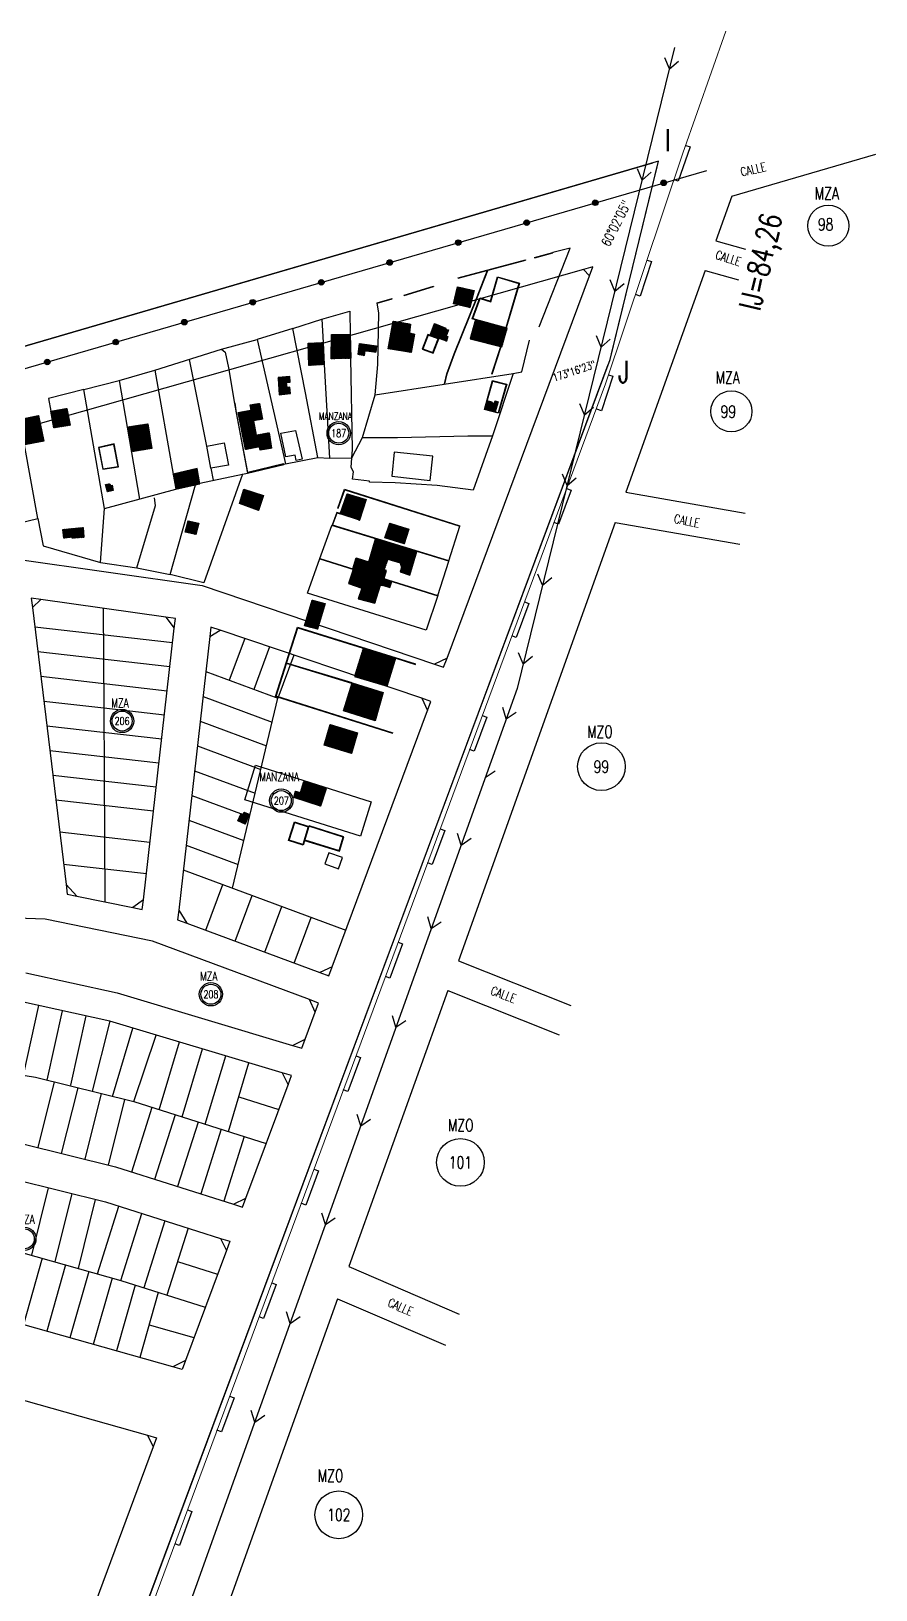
# Model space of a CAD drawing. Header units: metres. Extents: x 2615496 to 2632651, y 4927671 to 4929056.
# Drawn here: x 2616690 to 2617039, y 4928255 to 4928899 of the extents above; entities that cross this region are included whole.
import ezdxf
from ezdxf.enums import TextEntityAlignment as Align

# ---------------------------------------------------------------- set-up
doc = ezdxf.new("R2010")
doc.units = ezdxf.units.M
doc.header["$MEASUREMENT"] = 0
doc.layers.add('p239_13', color=6, linetype='Continuous')
doc.layers.add('viviendas_alambrados_cercos', color=4, linetype='Continuous')
doc.styles.add('ROMANS', font='romans.shx', dxfattribs={"width": 0.75})
pattern_1 = [(45, (0, 0), (-0.0883883476483, 0.0883883476483), [])]

msp = doc.modelspace()

# ---------------------------------------------------------------- hatches: boundary and pattern name
at = {"layer": 'p239_13', "linetype": 'ByBlock'}
for points in [[(2616952.35356, 4928836.45548, 1), (2616950.0668, 4928836.45436, 1)], [(2616924.0632, 4928828.23624, 1), (2616921.77645, 4928828.23512, 1)], [(2616895.77285, 4928820.01699, 1), (2616893.48609, 4928820.01588, 1)], [(2616867.48249, 4928811.79775, 1), (2616865.19574, 4928811.79663, 1)], [(2616839.19214, 4928803.57851, 1), (2616836.90539, 4928803.57739, 1)], [(2616810.90179, 4928795.35927, 1), (2616808.61503, 4928795.35815, 1)], [(2616782.61143, 4928787.14003, 1), (2616780.32468, 4928787.13891, 1)], [(2616754.32108, 4928778.92078, 1), (2616752.03433, 4928778.91966, 1)], [(2616726.03072, 4928770.70154, 1), (2616723.74397, 4928770.70042, 1)], [(2616697.74037, 4928762.4823, 1), (2616695.45362, 4928762.48118, 1)]]:
    msp.add_hatch(color=256, dxfattribs=at).paths.add_polyline_path(points)
at = {"layer": 'viviendas_alambrados_cercos', "linetype": 'ByBlock'}
h = msp.add_hatch(dxfattribs=at)
h.set_pattern_fill('ANSI31', color=256)
h.set_pattern_definition(pattern_1)
h.paths.add_polyline_path([(2616872.86754, 4928791.97643), (2616866.075, 4928793.5177), (2616864.36129, 4928786.51193), (2616866.3592, 4928786.04699), (2616871.82217, 4928787.59478)])
h.paths.add_polyline_path([(2616871.82217, 4928787.59478), (2616866.3592, 4928786.04699), (2616871.18498, 4928784.92396)])
h = msp.add_hatch(dxfattribs=at)
h.set_pattern_fill('ANSI31', color=256)
h.set_pattern_definition(pattern_1)
h.paths.add_polyline_path([(2616871.22111, 4928772.09195), (2616884.37489, 4928768.76914), (2616886.55088, 4928776.41648), (2616873.49491, 4928780.03248)])
h = msp.add_hatch(dxfattribs=at)
h.set_pattern_fill('ANSI31', color=256)
h.set_pattern_definition(pattern_1)
h.paths.add_polyline_path([(2616821.7121, 4928773.39745), (2616813.91028, 4928771.18701), (2616813.84313, 4928763.8067), (2616821.91612, 4928763.99005)])
h.paths.add_polyline_path([(2616821.7121, 4928773.39745), (2616821.70206, 4928773.86036), (2616813.93488, 4928773.89092), (2616813.91028, 4928771.18701)])
h = msp.add_hatch(dxfattribs=at)
h.set_pattern_fill('ANSI31', color=256)
h.set_pattern_definition(pattern_1)
h.paths.add_polyline_path([(2616848.31724, 4928774.0014), (2616846.16549, 4928774.44323), (2616846.66659, 4928778.12515), (2616841.51413, 4928779.00782), (2616839.26281, 4928778.36997), (2616837.3522, 4928767.96304), (2616846.93187, 4928766.4019)])
h = msp.add_hatch(dxfattribs=at)
h.set_pattern_fill('ANSI31', color=256)
h.set_pattern_definition(pattern_1)
h.paths.add_polyline_path([(2616841.51413, 4928779.00782), (2616839.44499, 4928779.36228), (2616839.26281, 4928778.36997)])
h = msp.add_hatch(dxfattribs=at)
h.set_pattern_fill('ANSI31', color=256)
h.set_pattern_definition(pattern_1)
h.paths.add_polyline_path([(2616862.25704, 4928775.69037), (2616861.094, 4928776.07778), (2616861.24581, 4928776.44713), (2616856.474, 4928778.30018), (2616854.76801, 4928773.55639), (2616861.42353, 4928771.04146), (2616862.02443, 4928772.93008), (2616861.31691, 4928773.1819)])
h = msp.add_hatch(dxfattribs=at)
h.set_pattern_fill('ANSI31', color=256)
h.set_pattern_definition(pattern_1)
h.paths.add_polyline_path([(2616810.62207, 4928770.25539), (2616804.3642, 4928768.48239), (2616804.58937, 4928761.03197), (2616811.01121, 4928761.43113)])
h.paths.add_polyline_path([(2616810.62207, 4928770.25539), (2616810.61176, 4928770.48914), (2616804.31283, 4928770.18208), (2616804.3642, 4928768.48239)])
h = msp.add_hatch(dxfattribs=at)
h.set_pattern_fill('ANSI31', color=256)
h.set_pattern_definition(pattern_1)
h.paths.add_polyline_path([(2616832.61929, 4928769.08267), (2616825.61856, 4928770.09023), (2616825.0098, 4928765.5277), (2616827.53995, 4928765.09046), (2616827.78727, 4928767.04854), (2616832.33395, 4928766.45922)])
h = msp.add_hatch(dxfattribs=at)
h.set_pattern_fill('ANSI31', color=256)
h.set_pattern_definition(pattern_1)
h.paths.add_polyline_path([(2616796.75269, 4928752.11744), (2616795.62973, 4928751.96266), (2616795.45549, 4928753.97482), (2616796.98502, 4928754.11025), (2616796.73464, 4928756.52297), (2616791.91239, 4928756.10306), (2616792.37706, 4928748.96376), (2616797.00438, 4928749.42811)])
h = msp.add_hatch(dxfattribs=at)
h.set_pattern_fill('ANSI31', color=256)
h.set_pattern_definition(pattern_1)
h.paths.add_polyline_path([(2616682.48133, 4928739.92344), (2616679.41205, 4928739.09448), (2616680.3038, 4928736.04806), (2616683.3316, 4928736.8563)])
h.paths.add_polyline_path([(2616693.70213, 4928737.1293), (2616693.03716, 4928740.33792), (2616685.17732, 4928738.74217), (2616685.89722, 4928734.91799)])
h.paths.add_polyline_path([(2616693.70213, 4928737.1293), (2616685.89722, 4928734.91799), (2616687.14745, 4928728.27658), (2616695.21469, 4928729.83088)])
h.paths.add_polyline_path([(2616705.25929, 4928740.40371), (2616698.69596, 4928738.54417), (2616699.30011, 4928735.25542), (2616706.01339, 4928736.34598)])
h.paths.add_polyline_path([(2616704.72364, 4928743.28592), (2616698.04344, 4928742.09621), (2616698.69596, 4928738.54417), (2616705.25929, 4928740.40371)])
h = msp.add_hatch(dxfattribs=at)
h.set_pattern_fill('ANSI31', color=256)
h.set_pattern_definition(pattern_1)
h.paths.add_polyline_path([(2616781.70625, 4928738.19682), (2616785.53206, 4928738.89375), (2616784.21693, 4928745.36524), (2616780.41105, 4928744.72805), (2616780.82949, 4928742.57752), (2616775.43679, 4928741.57269), (2616778.42654, 4928726.28977), (2616784.21358, 4928727.42742), (2616784.46657, 4928726.10017), (2616789.21004, 4928726.827), (2616788.1981, 4928733.27363), (2616782.91704, 4928732.2624)])
h = msp.add_hatch(dxfattribs=at)
h.set_pattern_fill('ANSI31', color=256)
h.set_pattern_definition(pattern_1)
h.paths.add_polyline_path([(2616882.76151, 4928746.0502), (2616881.55122, 4928746.38473), (2616881.29632, 4928745.43353), (2616880.2096, 4928745.71842), (2616880.26767, 4928745.99954), (2616878.36472, 4928746.47925), (2616877.381, 4928743.01407), (2616881.60541, 4928741.85389)])
h = msp.add_hatch(dxfattribs=at)
h.set_pattern_fill('ANSI31', color=256)
h.set_pattern_definition(pattern_1)
h.paths.add_polyline_path([(2616738.09127, 4928736.88477), (2616730.11749, 4928735.68141), (2616731.94008, 4928725.46907), (2616739.75111, 4928726.80253)])
h = msp.add_hatch(dxfattribs=at)
h.set_pattern_fill('ANSI31', color=256)
h.set_pattern_definition(pattern_1)
h.paths.add_polyline_path([(2616759.57896, 4928712.20342), (2616758.54023, 4928718.40839), (2616748.54536, 4928716.17091), (2616749.73139, 4928709.97979)])
h = msp.add_hatch(dxfattribs=at)
h.set_pattern_fill('ANSI31', color=256)
h.set_pattern_definition(pattern_1)
h.paths.add_polyline_path([(2616723.33417, 4928711.52733), (2616722.64192, 4928711.38641), (2616722.47528, 4928712.18065), (2616720.68057, 4928711.83478), (2616721.44974, 4928708.9012), (2616723.78284, 4928709.45204)])
h = msp.add_hatch(dxfattribs=at)
h.set_pattern_fill('ANSI31', color=256)
h.set_pattern_definition(pattern_1)
h.paths.add_polyline_path([(2616783.80766, 4928701.128), (2616785.87037, 4928707.3358), (2616777.8354, 4928709.94835), (2616775.98856, 4928704.0042)])
h = msp.add_hatch(dxfattribs=at)
h.set_pattern_fill('ANSI31', color=256)
h.set_pattern_definition(pattern_1)
h.paths.add_polyline_path([(2616825.6187, 4928697.0722), (2616828.33603, 4928705.64094), (2616820.51614, 4928708.05468), (2616817.52707, 4928699.75748)])
h = msp.add_hatch(dxfattribs=at)
h.set_pattern_fill('ANSI31', color=256)
h.set_pattern_definition(pattern_1)
h.paths.add_polyline_path([(2616759.15759, 4928695.82823), (2616754.75299, 4928696.86945), (2616753.59264, 4928692.2076), (2616757.99725, 4928691.23737)])
h = msp.add_hatch(dxfattribs=at)
h.set_pattern_fill('ANSI31', color=256)
h.set_pattern_definition(pattern_1)
h.paths.add_polyline_path([(2616711.41192, 4928694.06569), (2616703.08584, 4928693.2917), (2616703.38704, 4928689.7228), (2616706.85087, 4928690.13128), (2616706.91541, 4928689.6798), (2616711.69161, 4928690.04528)])
h = msp.add_hatch(dxfattribs=at)
h.set_pattern_fill('ANSI31', color=256)
h.set_pattern_definition(pattern_1)
h.paths.add_polyline_path([(2616844.0687, 4928687.30417), (2616845.91638, 4928693.47745), (2616838.09643, 4928695.88336), (2616836.08077, 4928689.80332)])
h = msp.add_hatch(dxfattribs=at)
h.set_pattern_fill('ANSI31', color=256)
h.set_pattern_definition(pattern_1)
h.paths.add_polyline_path([(2616844.26433, 4928685.71202), (2616832.14068, 4928689.42492), (2616829.4005, 4928679.93898), (2616824.22251, 4928681.5377), (2616822.79696, 4928677.03934), (2616835.67483, 4928673.01412), (2616836.66673, 4928676.28433), (2616835.79262, 4928676.5573), (2616837.31565, 4928681.00407), (2616842.40914, 4928679.45954)])
h = msp.add_hatch(dxfattribs=at)
h.set_pattern_fill('ANSI31', color=256)
h.set_pattern_definition(pattern_1)
h.paths.add_polyline_path([(2616849.23842, 4928684.18869), (2616844.26433, 4928685.71202), (2616842.40914, 4928679.45954), (2616842.91852, 4928677.64688), (2616842.33281, 4928675.80533), (2616846.32139, 4928674.42456)])
h = msp.add_hatch(dxfattribs=at)
h.set_pattern_fill('ANSI31', color=256)
h.set_pattern_definition(pattern_1)
h.paths.add_polyline_path([(2616826.53071, 4928669.04486), (2616825.05006, 4928664.70802), (2616831.91724, 4928662.84572), (2616834.16376, 4928670.34591), (2616834.92435, 4928670.12953), (2616834.98591, 4928670.3147), (2616838.09359, 4928669.363), (2616838.87861, 4928671.80318), (2616822.95464, 4928676.78051), (2616821.06515, 4928670.91632)])
h = msp.add_hatch(dxfattribs=at)
h.set_pattern_fill('ANSI31', color=256)
h.set_pattern_definition(pattern_1)
h.paths.add_polyline_path([(2616803.48783, 4928655.55448), (2616802.87772, 4928653.45977), (2616808.2615, 4928652.08176), (2616808.76055, 4928653.77212)])
h.paths.add_polyline_path([(2616811.39641, 4928662.7001), (2616805.9922, 4928664.15293), (2616803.48783, 4928655.55448), (2616808.76055, 4928653.77212)])
h = msp.add_hatch(dxfattribs=at)
h.set_pattern_fill('ANSI31', color=256)
h.set_pattern_definition(pattern_1)
h.paths.add_polyline_path([(2616840.58621, 4928640.2559), (2616827.14506, 4928644.43051), (2616823.6073, 4928632.91959), (2616832.98814, 4928629.74855), (2616836.95144, 4928628.55291)])
h = msp.add_hatch(dxfattribs=at)
h.set_pattern_fill('ANSI31', color=256)
h.set_pattern_definition(pattern_1)
h.paths.add_polyline_path([(2616832.06522, 4928614.2875), (2616835.37194, 4928625.90518), (2616822.45829, 4928629.90528), (2616818.94271, 4928618.42673)])
h = msp.add_hatch(dxfattribs=at)
h.set_pattern_fill('ANSI31', color=256)
h.set_pattern_definition(pattern_1)
h.paths.add_polyline_path([(2616810.9678, 4928604.21864), (2616822.22796, 4928600.79966), (2616824.69652, 4928609.26054), (2616813.39306, 4928612.7228)])
h = msp.add_hatch(dxfattribs=at)
h.set_pattern_fill('ANSI31', color=256)
h.set_pattern_definition(pattern_1)
h.paths.add_polyline_path([(2616811.79868, 4928586.15814), (2616802.56028, 4928589.22108), (2616801.15727, 4928584.6051), (2616799.12827, 4928585.18749), (2616798.39438, 4928582.59908), (2616809.44591, 4928578.99689)])
h = msp.add_hatch(dxfattribs=at)
h.set_pattern_fill('ANSI31', color=256)
h.set_pattern_definition(pattern_1)
h.paths.add_polyline_path([(2616779.64756, 4928574.733), (2616776.58116, 4928575.87222), (2616775.3066, 4928572.96414), (2616778.37977, 4928571.52962)])
h.paths.add_polyline_path([(2616780.00507, 4928575.63632), (2616777.98064, 4928576.55724), (2616777.56519, 4928575.53819), (2616776.61341, 4928575.94581), (2616776.58116, 4928575.87222), (2616779.64756, 4928574.733)])

# ---------------------------------------------------------------- linework, layer by layer
at = {"layer": 'p239_13', "linetype": 'ByBlock'}
for p, q in [((2616955.71277, 4928892.34636, -0.56571), (2616890.66568, 4928627.55125, -0.56571)), ((2616953.5433, 4928883.51482, -0.56571), (2616951.65421, 4928888.14422, -0.56571)), ((2616953.5433, 4928883.51482, -0.56571), (2616957.36236, 4928886.74201, -0.56571)), ((2616962.18369, 4928851.28302, -0.56571), (2616957.20605, 4928837.133, -0.56571)), ((2616960.29702, 4928851.9467, -0.56571), (2616962.18369, 4928851.28302, -0.56571)), ((2615513.87402, 4928426.67189), (2616946.73524, 4928844.7035)), ((2616979.35249, 4928830.93755, -0.56571), (2617038.81259, 4928848.36522, -0.56571)), ((2616555.14522, 4928721.38553), (2616968.95182, 4928841.60943)), ((2616948.41943, 4928843.10854), (2616929.56559, 4928765.77254)), ((2616942.26815, 4928837.6157, -0.56571), (2616940.37906, 4928842.2451, -0.56571)), ((2616942.26815, 4928837.6157, -0.56571), (2616946.08721, 4928840.84289, -0.56571)), ((2616957.20605, 4928837.133, -0.56571), (2616955.31938, 4928837.79668, -0.56571)), ((2616979.35249, 4928830.93755, -0.56571), (2616972.76427, 4928812.52047, -0.56571)), ((2616972.76427, 4928812.52047, -0.56571), (2616985.05095, 4928809.00788, -0.56571)), ((2616968.37631, 4928800.2541, -0.56571), (2616935.60702, 4928708.64888, -0.56571)), ((2616946.19981, 4928803.93574, -0.56571), (2616941.41517, 4928789.71929, -0.56571)), ((2616944.30428, 4928804.57369, -0.56571), (2616946.19981, 4928803.93574, -0.56571)), ((2616968.37631, 4928800.2541, -0.56571), (2616982.02454, 4928796.35227, -0.56571)), ((2616930.99338, 4928791.71812, -0.56571), (2616929.10429, 4928796.34751, -0.56571)), ((2616930.99338, 4928791.71812, -0.56571), (2616934.81244, 4928794.9453, -0.56571)), ((2616941.41517, 4928789.71929, -0.56571), (2616939.51964, 4928790.35724, -0.56571)), ((2616925.32912, 4928768.65994, -0.56571), (2616923.44003, 4928773.28934, -0.56571)), ((2616925.32912, 4928768.65994, -0.56571), (2616929.14818, 4928771.88713, -0.56571)), ((2616928.18877, 4928761.28719), (2616575.493, 4927814.32565)), ((2616930.25102, 4928756.54759, -0.56571), (2616925.46638, 4928742.33115, -0.56571)), ((2616928.35549, 4928757.18554, -0.56571), (2616930.25102, 4928756.54759, -0.56571)), ((2616918.43425, 4928740.59214, -0.56571), (2616916.54516, 4928745.22154, -0.56571)), ((2616918.43425, 4928740.59214, -0.56571), (2616922.25331, 4928743.81933, -0.56571)), ((2616925.46638, 4928742.33115, -0.56571), (2616923.57086, 4928742.9691, -0.56571)), ((2616911.27597, 4928711.45209, -0.56571), (2616909.38689, 4928716.08149, -0.56571)), ((2616912.94541, 4928709.57423, -0.56571), (2616907.72613, 4928695.51154, -0.56571)), ((2616911.07038, 4928710.27013, -0.56571), (2616912.94541, 4928709.57423, -0.56571)), ((2616911.27597, 4928711.45209, -0.56571), (2616915.09503, 4928714.67928, -0.56571)), ((2616935.60702, 4928708.64888, -0.56571), (2616984.86006, 4928700.03853, -0.56571)), ((2616931.16395, 4928696.22845, -0.56571), (2616866.38658, 4928515.14595, -0.56571)), ((2616907.72613, 4928695.51154, -0.56571), (2616905.85111, 4928696.20744, -0.56571)), ((2616931.16395, 4928696.22845, -0.56571), (2616982.62137, 4928687.23274, -0.56571)), ((2616901.15394, 4928670.24708, -0.56571), (2616899.26485, 4928674.87648, -0.56571)), ((2616901.15394, 4928670.24708, -0.56571), (2616904.973, 4928673.47428, -0.56571)), ((2616719.74579, 4928660.74078), (2616719.94839, 4928619.60467)), ((2616895.54782, 4928662.69861, -0.56571), (2616890.32855, 4928648.63592, -0.56571)), ((2616893.6728, 4928663.39451, -0.56571), (2616895.54782, 4928662.69861, -0.56571)), ((2616691.44796, 4928653.04028), (2616748.36489, 4928646.56557)), ((2616778.14713, 4928648.28667), (2616771.72993, 4928631.01363)), ((2616788.38292, 4928644.82663), (2616781.85383, 4928627.25244)), ((2616890.32855, 4928648.63592, -0.56571), (2616888.45352, 4928649.33182, -0.56571)), ((2616692.68869, 4928642.83464), (2616747.23461, 4928636.62965)), ((2616798.42915, 4928641.43066), (2616791.79025, 4928623.5609)), ((2616893.16732, 4928637.735, -0.56571), (2616891.27823, 4928642.3644, -0.56571)), ((2616893.16732, 4928637.735, -0.56571), (2616896.98638, 4928640.96219, -0.56571)), ((2616693.92942, 4928632.62901), (2616746.10433, 4928626.69373)), ((2616762.0995, 4928634.59149), (2616791.79025, 4928623.5609)), ((2616890.66568, 4928627.55125, -0.56571), (2616607.05863, 4927834.73928, -0.56571)), ((2616695.17016, 4928622.42337), (2616719.94839, 4928619.60467)), ((2616719.94839, 4928619.60467), (2616720.34296, 4928539.49073)), ((2616719.94839, 4928619.60467), (2616744.97405, 4928616.75782)), ((2616760.93517, 4928624.35624), (2616789.45636, 4928613.76016)), ((2616773.11906, 4928545.15498), (2616791.79025, 4928623.5609)), ((2616886.18168, 4928615.01642, -0.56571), (2616884.7334, 4928619.80207, -0.56571)), ((2616759.77083, 4928614.12098), (2616787.12246, 4928603.95942)), ((2616878.15023, 4928615.82298, -0.56571), (2616872.93096, 4928601.7603, -0.56571)), ((2616876.27521, 4928616.51889, -0.56571), (2616878.15023, 4928615.82298, -0.56571)), ((2616886.18168, 4928615.01642, -0.56571), (2616890.28556, 4928617.87266, -0.56571)), ((2616696.41089, 4928612.21773), (2616743.84376, 4928606.8219)), ((2616697.65162, 4928602.01209), (2616742.71348, 4928596.88598)), ((2616758.6065, 4928603.88573), (2616784.78856, 4928594.15868)), ((2616872.93096, 4928601.7603, -0.56571), (2616871.05593, 4928602.4562, -0.56571)), ((2616757.44216, 4928593.65048), (2616782.45466, 4928584.35794)), ((2616877.51199, 4928590.78066, -0.56571), (2616881.61588, 4928593.63691, -0.56571)), ((2616698.89235, 4928591.80646), (2616741.5832, 4928586.95006)), ((2616700.13308, 4928581.60082), (2616740.45292, 4928577.01414)), ((2616756.27783, 4928583.41523), (2616780.12076, 4928574.5572)), ((2616701.74603, 4928568.33349), (2616738.98355, 4928564.09745)), ((2616755.1135, 4928573.17998), (2616777.78686, 4928564.75646)), ((2616860.75265, 4928568.94736, -0.56571), (2616855.53337, 4928554.88467, -0.56571)), ((2616858.87762, 4928569.64326, -0.56571), (2616860.75265, 4928568.94736, -0.56571)), ((2616867.52693, 4928562.86783, -0.56571), (2616866.07865, 4928567.65348, -0.56571)), ((2616753.94916, 4928562.94472), (2616775.45296, 4928554.95572)), ((2616867.52693, 4928562.86783, -0.56571), (2616871.63082, 4928565.72408, -0.56571)), ((2616703.35899, 4928555.06616), (2616737.51418, 4928551.18076)), ((2616855.53337, 4928554.88467, -0.56571), (2616853.65835, 4928555.58058, -0.56571)), ((2616752.78483, 4928552.70947), (2616819.87793, 4928527.78332)), ((2616762.07432, 4928527.79572), (2616769.08093, 4928546.65521)), ((2616774.26051, 4928523.26836), (2616781.26711, 4928542.12785)), ((2616786.44669, 4928518.741), (2616793.45329, 4928537.6005)), ((2616695.74923, 4928532.30883), (2616648.74408, 4928534.07795)), ((2616740.05818, 4928523.17368), (2616695.74923, 4928532.30883)), ((2616798.63287, 4928514.21364), (2616805.63947, 4928533.07314)), ((2616855.20972, 4928528.43557, -0.56571), (2616853.76144, 4928533.22122, -0.56571)), ((2616855.20972, 4928528.43557, -0.56571), (2616859.31361, 4928531.29181, -0.56571)), ((2616804.91793, 4928499.07725), (2616740.05818, 4928523.17368)), ((2616841.48003, 4928522.76764, -0.56571), (2616843.35506, 4928522.07174, -0.56571)), ((2616843.35506, 4928522.07174, -0.56571), (2616838.13578, 4928508.00905, -0.56571)), ((2616687.7617, 4928510.09225), (2616725.43397, 4928501.82975)), ((2616866.38658, 4928515.14595, -0.56571), (2616912.83602, 4928496.64055, -0.56571)), ((2616838.13578, 4928508.00905, -0.56571), (2616836.26076, 4928508.70496, -0.56571)), ((2616725.43397, 4928501.82975), (2616797.87032, 4928480.1304)), ((2616808.66753, 4928497.68422), (2616804.91793, 4928499.07725)), ((2616807.27142, 4928493.93577), (2616804.91793, 4928499.07725)), ((2616807.27142, 4928493.93577), (2616808.66753, 4928497.68422)), ((2616862.00513, 4928502.8978, -0.56571), (2616821.19256, 4928388.80791, -0.56571)), ((2616862.00513, 4928502.8978, -0.56571), (2616908.02461, 4928484.5637, -0.56571)), ((2616686.81218, 4928467.87628), (2616693.11905, 4928496.63201)), ((2616696.60422, 4928465.84435), (2616702.88688, 4928494.48967)), ((2616706.37204, 4928463.70202), (2616712.6547, 4928492.34734)), ((2616803.0982, 4928482.73099), (2616807.27142, 4928493.93577)), ((2616840.62722, 4928487.67078, -0.56571), (2616839.17894, 4928492.45643, -0.56571)), ((2616840.62722, 4928487.67078, -0.56571), (2616844.7311, 4928490.52702, -0.56571)), ((2616722.42253, 4928490.205), (2616715.19986, 4928461.21187)), ((2616723.55292, 4928459.13099), (2616732.00194, 4928487.33535)), ((2616732.33058, 4928456.94433), (2616741.58135, 4928484.4657)), ((2616742.78478, 4928453.63552), (2616751.16076, 4928481.59605)), ((2616752.31979, 4928450.61765), (2616760.74017, 4928478.7264)), ((2616797.87032, 4928480.1304), (2616803.0982, 4928482.73099)), ((2616797.87032, 4928480.1304), (2616801.70209, 4928478.98254)), ((2616801.70209, 4928478.98254), (2616803.0982, 4928482.73099)), ((2616761.8548, 4928447.59977), (2616770.31958, 4928475.85675)), ((2616771.38981, 4928444.5819), (2616779.89899, 4928472.9871)), ((2616825.95747, 4928475.19612, -0.56571), (2616820.7382, 4928461.13343, -0.56571)), ((2616824.08245, 4928475.89202, -0.56571), (2616825.95747, 4928475.19612, -0.56571)), ((2616678.91843, 4928469.1846), (2616691.69896, 4928467.06633)), ((2616691.69896, 4928467.06633), (2616732.33058, 4928456.94433)), ((2616699.44673, 4928465.13624), (2616692.67833, 4928437.96661)), ((2616709.15017, 4928462.71895), (2616702.38177, 4928435.54932)), ((2616718.85361, 4928460.30166), (2616712.0852, 4928433.13203)), ((2616775.6888, 4928458.93273), (2616792.27887, 4928453.68189)), ((2616820.7382, 4928461.13343, -0.56571), (2616818.86317, 4928461.82933, -0.56571)), ((2616728.55705, 4928457.88438), (2616721.78864, 4928430.71475)), ((2616739.82827, 4928454.57127), (2616731.37923, 4928427.87645)), ((2616732.33058, 4928456.94433), (2616787.0442, 4928439.62721)), ((2616826.04471, 4928446.90598, -0.56571), (2616824.59643, 4928451.69163, -0.56571)), ((2616749.36214, 4928451.55376), (2616740.9131, 4928424.85893)), ((2616749.36214, 4928451.55376), (2616740.9131, 4928424.85893)), ((2616758.896, 4928448.53625), (2616750.44696, 4928421.84142)), ((2616768.42987, 4928445.51873), (2616759.98083, 4928418.82391)), ((2616826.04471, 4928446.90598, -0.56571), (2616830.1486, 4928449.76223, -0.56571)), ((2616777.96374, 4928442.50122), (2616769.5147, 4928415.80639)), ((2616808.55988, 4928428.32049, -0.56571), (2616803.34061, 4928414.25781, -0.56571)), ((2616806.68486, 4928429.0164, -0.56571), (2616808.55988, 4928428.32049, -0.56571)), ((2616690.1739, 4928393.48109), (2616697.12883, 4928421.39948)), ((2616699.80168, 4928390.76012), (2616706.83227, 4928418.98219)), ((2616709.42947, 4928388.03916), (2616716.5357, 4928416.5649)), ((2616717.29273, 4928385.81687), (2616726.14903, 4928413.79844)), ((2616803.34061, 4928414.25781, -0.56571), (2616801.46558, 4928414.95371, -0.56571)), ((2616726.92046, 4928383.09593), (2616735.6829, 4928410.78093)), ((2616745.21676, 4928407.76342), (2616736.45433, 4928380.07841)), ((2616811.46221, 4928406.14118, -0.56571), (2616810.01393, 4928410.92684, -0.56571)), ((2616811.46221, 4928406.14118, -0.56571), (2616815.56609, 4928408.99743, -0.56571)), ((2616754.75063, 4928404.7459), (2616745.9882, 4928377.0609)), ((2616686.55231, 4928394.5046), (2616726.92046, 4928383.09593)), ((2616694.48591, 4928392.26244), (2616686.73495, 4928364.83668)), ((2616704.10898, 4928389.54281), (2616696.35803, 4928362.11704)), ((2616750.36941, 4928390.9034), (2616766.94327, 4928385.6577)), ((2616821.19256, 4928388.80791, -0.56571), (2616866.68541, 4928369.20352, -0.56571)), ((2616713.73206, 4928386.82318), (2616705.9811, 4928359.39741)), ((2616723.35513, 4928384.10354), (2616715.60418, 4928356.67778)), ((2616723.35513, 4928384.10354), (2616715.60418, 4928356.67778)), ((2616732.92496, 4928381.19548), (2616725.22726, 4928353.95814)), ((2616726.92046, 4928383.09593), (2616761.8693, 4928372.03446)), ((2616791.1623, 4928381.44487, -0.56571), (2616785.94302, 4928367.38219, -0.56571)), ((2616789.28727, 4928382.14078, -0.56571), (2616791.1623, 4928381.44487, -0.56571)), ((2616742.46343, 4928378.1765), (2616734.85033, 4928351.23851)), ((2616816.45747, 4928375.57115, -0.56571), (2616764.49949, 4928230.32475, -0.56571)), ((2616816.45747, 4928375.57115, -0.56571), (2616861.13302, 4928356.31896, -0.56571)), ((2616785.94302, 4928367.38219, -0.56571), (2616784.068, 4928368.07809, -0.56571)), ((2616796.8797, 4928365.37639, -0.56571), (2616795.43142, 4928370.16204, -0.56571)), ((2616796.8797, 4928365.37639, -0.56571), (2616800.98359, 4928368.23263, -0.56571)), ((2616738.65688, 4928364.70751), (2616757.18962, 4928359.46986)), ((2616773.76471, 4928334.56925, -0.56571), (2616768.54543, 4928320.50656, -0.56571)), ((2616771.88968, 4928335.26515, -0.56571), (2616773.76471, 4928334.56925, -0.56571)), ((2616782.29719, 4928324.61159, -0.56571), (2616780.84892, 4928329.39724, -0.56571)), ((2616782.29719, 4928324.61159, -0.56571), (2616786.40108, 4928327.46783, -0.56571)), ((2616768.54543, 4928320.50656, -0.56571), (2616766.67041, 4928321.20247, -0.56571)), ((2616756.36712, 4928287.69363, -0.56571), (2616751.14785, 4928273.63094, -0.56571)), ((2616754.4921, 4928288.38953, -0.56571), (2616756.36712, 4928287.69363, -0.56571)), ((2616751.14785, 4928273.63094, -0.56571), (2616749.27282, 4928274.32685, -0.56571))]:
    msp.add_line(p, q, dxfattribs=at)
at = {"layer": 'p239_13', "linetype": 'ByBlock', "ltscale": 6}
for p, q in [((2616948.98272, 4928845.39004, -0.56571), (2615513.89125, 4928426.70364, -0.56571)), ((2616929.02569, 4928763.52756, -0.56571), (2616948.98272, 4928845.39004, -0.56571)), ((2616574.69219, 4927812.16059, -0.56571), (2616929.02569, 4928763.52756, -0.56571))]:
    msp.add_line(p, q, dxfattribs=at)
at = {"layer": 'p239_13', "linetype": 'ByBlock', "ltscale": 2}
for p, q in [((2616918.08395, 4928800.7018), (2616447.85994, 4928667.47659)), ((2616918.08395, 4928800.7018), (2616920.53636, 4928798.04372)), ((2616861.70817, 4928640.09441), (2616920.53636, 4928798.04372)), ((2616683.21867, 4928681.09743), (2616760.50508, 4928670.08411)), ((2616690.47914, 4928661.0093), (2616693.9564, 4928664.41577)), ((2616745.53518, 4928657.06579), (2616693.9564, 4928664.41577)), ((2616760.50508, 4928670.08411), (2616856.52271, 4928637.62689)), ((2616690.47914, 4928661.0093), (2616704.38184, 4928546.65267)), ((2616736.27345, 4928540.27393), (2616749.04306, 4928652.52712)), ((2616745.53518, 4928657.06579), (2616749.04306, 4928652.52712)), ((2616763.74186, 4928649.02894), (2616767.98333, 4928651.72238)), ((2616851.28485, 4928623.56364), (2616767.98333, 4928651.72238)), ((2616763.74186, 4928649.02894), (2616750.89442, 4928536.09156)), ((2616861.70817, 4928640.09441), (2616856.52271, 4928637.62689)), ((2616851.28485, 4928623.56364), (2616853.6781, 4928618.53426)), ((2616814.25197, 4928512.67803), (2616853.6781, 4928618.53426)), ((2616704.38184, 4928546.65267), (2616708.78218, 4928541.87421)), ((2616708.78218, 4928541.87421), (2616731.90373, 4928537.10726)), ((2616736.27345, 4928540.27393), (2616731.90373, 4928537.10726)), ((2616750.89442, 4928536.09156), (2616754.1919, 4928530.72416)), ((2616754.1919, 4928530.72416), (2616809.10626, 4928510.32261)), ((2616814.25197, 4928512.67803), (2616809.10626, 4928510.32261)), ((2616722.42253, 4928490.205), (2616685.58695, 4928498.28399)), ((2616793.673, 4928468.8609), (2616722.42253, 4928490.205)), ((2616793.673, 4928468.8609), (2616796.10866, 4928463.96459)), ((2616778.65532, 4928417.10367), (2616796.10866, 4928463.96459)), ((2616686.01654, 4928439.62617), (2616724.71445, 4928429.98588)), ((2616724.71445, 4928429.98588), (2616773.44566, 4928414.56222)), ((2616682.97238, 4928424.92608), (2616720.63438, 4928415.54386)), ((2616720.63438, 4928415.54386), (2616768.2037, 4928400.48794)), ((2616773.44566, 4928414.56222), (2616778.65532, 4928417.10367)), ((2616768.2037, 4928400.48794), (2616770.62113, 4928395.53249)), ((2616770.62113, 4928395.53249), (2616753.68443, 4928350.05871)), ((2616748.43909, 4928347.39811), (2616680.23494, 4928366.67368)), ((2616753.68443, 4928350.05871), (2616748.43909, 4928347.39811)), ((2616673.58508, 4928337.37798), (2616737.92855, 4928319.1935)), ((2616737.92855, 4928319.1935), (2616741.77778, 4928318.10564)), ((2616737.92855, 4928319.1935), (2616740.38178, 4928314.35715)), ((2616741.77778, 4928318.10564), (2616740.38178, 4928314.35715)), ((2616740.38178, 4928314.35715), (2616696.85502, 4928197.48009))]:
    msp.add_line(p, q, dxfattribs=at)
at = {"layer": 'p239_13', "linetype": 'ByBlock', "ltscale": 0.5}
for p, q in [((2616921.93247, 4928801.79217), (2616918.08395, 4928800.7018)), ((2616920.53636, 4928798.04372), (2616921.93247, 4928801.79217)), ((2616693.9564, 4928664.41577), (2616689.9964, 4928664.98007)), ((2616689.9964, 4928664.98007), (2616690.47914, 4928661.0093)), ((2616749.49518, 4928656.50149), (2616745.53518, 4928657.06579)), ((2616749.04306, 4928652.52712), (2616749.49518, 4928656.50149)), ((2616764.19398, 4928653.00331), (2616763.74186, 4928649.02894)), ((2616767.98333, 4928651.72238), (2616764.19398, 4928653.00331)), ((2616860.31206, 4928636.34596), (2616861.70817, 4928640.09441)), ((2616856.52271, 4928637.62689), (2616860.31206, 4928636.34596)), ((2616855.07421, 4928622.28271), (2616851.28485, 4928623.56364)), ((2616853.6781, 4928618.53426), (2616855.07421, 4928622.28271)), ((2616704.38184, 4928546.65267), (2616704.86458, 4928542.6819)), ((2616704.86458, 4928542.6819), (2616708.78218, 4928541.87421)), ((2616731.90373, 4928537.10726), (2616735.82134, 4928536.29957)), ((2616735.82134, 4928536.29957), (2616736.27345, 4928540.27393)), ((2616750.89442, 4928536.09156), (2616750.44231, 4928532.11719)), ((2616750.44231, 4928532.11719), (2616754.1919, 4928530.72416)), ((2616809.10626, 4928510.32261), (2616812.85586, 4928508.92958)), ((2616812.85586, 4928508.92958), (2616814.25197, 4928512.67803)), ((2616797.50477, 4928467.71304), (2616793.673, 4928468.8609)), ((2616796.10866, 4928463.96459), (2616797.50477, 4928467.71304)), ((2616773.44566, 4928414.56222), (2616777.25921, 4928413.35522)), ((2616777.25921, 4928413.35522), (2616778.65532, 4928417.10367)), ((2616768.2037, 4928400.48794), (2616772.01724, 4928399.28094)), ((2616772.01724, 4928399.28094), (2616770.62113, 4928395.53249)), ((2616753.68443, 4928350.05871), (2616752.28832, 4928346.31026)), ((2616752.28832, 4928346.31026), (2616748.43909, 4928347.39811))]:
    msp.add_line(p, q, dxfattribs=at)
at = {"layer": 'p239_13', "linetype": 'ByBlock', "lineweight": 13, "elevation": -0.56571}
msp.add_lwpolyline([(2616976.88915, 4928899.11344), (2616959.16347, 4928848.72433), (2616927.11728, 4928753.50647), (2616612.21084, 4927905.0305), (2616600.54655, 4927876.91635), (2616586.9835, 4927813.21183)], dxfattribs=at)
at = {"layer": 'p239_13', "linetype": 'ByBlock'}
for centre, radius in [((2616951.21018, 4928836.45492), 1.14338), ((2616922.91983, 4928828.23568), 1.14338), ((2617019.19725, 4928818.76913, -0.67886), 8.505), ((2616894.62947, 4928820.01644), 1.14338), ((2616866.33912, 4928811.79719), 1.14338), ((2616838.04876, 4928803.57795), 1.14338), ((2616809.75841, 4928795.35871), 1.14338), ((2616781.46806, 4928787.13947), 1.14338), ((2616753.1777, 4928778.92022), 1.14338), ((2616724.88735, 4928770.70098), 1.14338), ((2616696.59699, 4928762.48174), 1.14338), ((2616979.14679, 4928742.07708, -0.67886), 8.505), ((2616816.97267, 4928733.05358), 4.81032), ((2616816.97267, 4928733.05358), 4.12977), ((2616727.51149, 4928614.17175), 4.81032), ((2616727.51149, 4928614.17175), 4.12977), ((2616925.47236, 4928595.31795, 0.56571), 9.84802), ((2616793.2507, 4928581.28212), 4.81032), ((2616793.2507, 4928581.28212), 4.12977), ((2616764.18265, 4928501.30392), 4.81032), ((2616764.18265, 4928501.30392), 4.12977), ((2616867.22444, 4928431.85694, 0.56571), 9.84802), ((2616687.11741, 4928400.29557), 4.81032), ((2616687.11741, 4928400.29557), 4.12977), ((2616817.01285, 4928286.28228), 9.84802)]:
    msp.add_circle(centre, radius, dxfattribs=at)
at = {"layer": 'viviendas_alambrados_cercos', "linetype": 'ByBlock'}
for p, q in [((2616897.87772, 4928805.64359), (2616905.37779, 4928807.70688)), ((2616897.91751, 4928805.49897), (2616905.41758, 4928807.56225)), ((2616905.37779, 4928807.70688), (2616905.41758, 4928807.56225)), ((2616866.24206, 4928797.2656), (2616894.05831, 4928804.69371)), ((2616866.28076, 4928797.12067), (2616894.09701, 4928804.54879)), ((2616894.05831, 4928804.69371), (2616894.09701, 4928804.54879)), ((2616897.87772, 4928805.64359), (2616897.91751, 4928805.49897)), ((2616843.94386, 4928790.11277), (2616856.13097, 4928793.81612)), ((2616843.98747, 4928789.96925), (2616856.17459, 4928793.6726)), ((2616856.13097, 4928793.81612), (2616856.17459, 4928793.6726)), ((2616866.28076, 4928797.12067), (2616866.24206, 4928797.2656)), ((2616832.83834, 4928786.87388), (2616839.00432, 4928788.7406)), ((2616832.8818, 4928786.73031), (2616832.83834, 4928786.87388)), ((2616832.8818, 4928786.73031), (2616839.04779, 4928788.59703)), ((2616833.51836, 4928782.74527), (2616832.8818, 4928786.73031)), ((2616839.04779, 4928788.59703), (2616839.00432, 4928788.7406)), ((2616843.98747, 4928789.96925), (2616843.94386, 4928790.11277)), ((2616833.14861, 4928761.44392), (2616833.51836, 4928782.74527)), ((2616768.61585, 4928767.72334), (2616783.28676, 4928771.80442)), ((2616762.44987, 4928727.75225), (2616755.33231, 4928763.56167)), ((2616832.00955, 4928748.91171), (2616833.14861, 4928761.44392)), ((2616711.68087, 4928751.15867), (2616726.2326, 4928754.87515)), ((2616726.2326, 4928754.87515), (2616734.62708, 4928705.8559)), ((2616880.267, 4928757.54414), (2616880.40978, 4928757.49817)), ((2616860.69132, 4928753.41839), (2616860.83761, 4928753.38526)), ((2616878.36472, 4928746.47925), (2616880.26767, 4928745.99954)), ((2616880.26767, 4928745.99954), (2616880.2096, 4928745.71842)), ((2616880.2096, 4928745.71842), (2616881.29632, 4928745.43353)), ((2616881.29632, 4928745.43353), (2616881.55122, 4928746.38473)), ((2616881.55122, 4928746.38473), (2616882.76151, 4928746.0502)), ((2616882.76151, 4928746.0502), (2616881.60541, 4928741.85389)), ((2616808.31359, 4928723.05211), (2616813.2092, 4928722.71754)), ((2616764.18504, 4928718.63295), (2616765.11457, 4928713.60165)), ((2616777.19726, 4928716.19308), (2616779.23361, 4928716.58439)), ((2616794.26093, 4928720.186), (2616794.21432, 4928720.38049)), ((2616720.24163, 4928701.92828), (2616749.73139, 4928709.97979)), ((2616733.52387, 4928677.42699), (2616741.26471, 4928703.23233)), ((2616741.26471, 4928703.23233), (2616740.82241, 4928706.42629)), ((2616816.66028, 4928702.10977), (2616816.80158, 4928702.05944)), ((2616809.19726, 4928681.29018), (2616814.1657, 4928694.92981)), ((2616814.1657, 4928694.92981), (2616814.22426, 4928695.12105)), ((2616862.51908, 4928680.33062), (2616866.94152, 4928694.59446)), ((2616866.94152, 4928694.59446), (2616866.98701, 4928694.7374)), ((2616718.63325, 4928679.67731), (2616733.52387, 4928677.42699)), ((2616733.52387, 4928677.42699), (2616747.32831, 4928674.74366)), ((2616857.95989, 4928666.04851), (2616862.46052, 4928680.13938)), ((2616862.46052, 4928680.13938), (2616862.51908, 4928680.33062)), ((2616827.14506, 4928644.43051), (2616823.51138, 4928632.60747)), ((2616836.95144, 4928628.55291), (2616840.58621, 4928640.2559)), ((2616823.51138, 4928632.60747), (2616836.95144, 4928628.55291)), ((2616775.3066, 4928572.96414), (2616776.61341, 4928575.94581)), ((2616776.61341, 4928575.94581), (2616777.56519, 4928575.53819)), ((2616777.56519, 4928575.53819), (2616777.98064, 4928576.55724)), ((2616777.98064, 4928576.55724), (2616780.00507, 4928575.63632)), ((2616780.00507, 4928575.63632), (2616778.37977, 4928571.52962)), ((2616778.37977, 4928571.52962), (2616775.3066, 4928572.96414))]:
    msp.add_line(p, q, dxfattribs=at)
for points in [[(2616899.74167, 4928776.94525), (2616912.5955, 4928809.49422), (2616905.37779, 4928807.70688)], [(2616860.69132, 4928753.41839), (2616861.64621, 4928757.63433), (2616864.71737, 4928765.86138), (2616874.15041, 4928789.44325), (2616878.40343, 4928800.36342)], [(2616860.83761, 4928753.38526), (2616861.79027, 4928757.59134), (2616864.85728, 4928765.80729), (2616874.28994, 4928789.38818), (2616878.54321, 4928800.30898)], [(2616873.45068, 4928779.87802), (2616872.10209, 4928780.34415), (2616875.32117, 4928788.90903), (2616879.67571, 4928787.61632), (2616882.57403, 4928797.70478), (2616891.58012, 4928795.07496), (2616886.18079, 4928776.51898)], [(2616873.51601, 4928780.06705), (2616872.36157, 4928780.46607), (2616875.44284, 4928788.66429), (2616879.81223, 4928787.36717), (2616882.71079, 4928797.4565), (2616891.33226, 4928794.93898), (2616885.98876, 4928776.57486)], [(2616798.07141, 4928776.33631), (2616810.03033, 4928780.17487), (2616810.61176, 4928770.48914)], [(2616810.03033, 4928780.17487), (2616821.57411, 4928783.40903), (2616821.70206, 4928773.86036)], [(2616794.99519, 4928720.44543), (2616808.31359, 4928723.05211), (2616803.25723, 4928749.72712), (2616798.07141, 4928776.33631), (2616783.28676, 4928771.80442)], [(2616741.01443, 4928759.07595), (2616768.61585, 4928767.72334)], [(2616768.61585, 4928767.72334), (2616770.12167, 4928766.50711), (2616771.48603, 4928760.03087), (2616773.93759, 4928745.36032)], [(2616783.28676, 4928771.80442), (2616794.99519, 4928720.44543), (2616794.26093, 4928720.186)], [(2616880.267, 4928757.54414), (2616883.92141, 4928768.8936)], [(2616880.40978, 4928757.49817), (2616884.06419, 4928768.84763)], [(2616888.97342, 4928757.75138), (2616892.60573, 4928758.3556), (2616895.70304, 4928771.48672)], [(2616811.01121, 4928761.43113), (2616813.2092, 4928722.71754), (2616822.39033, 4928722.83182), (2616822.68304, 4928726.31618), (2616821.91612, 4928763.99005)], [(2616726.2326, 4928754.87515), (2616741.01443, 4928759.07595), (2616748.54536, 4928716.17091)], [(2616826.75646, 4928731.23878), (2616832.00955, 4928748.91171), (2616888.97342, 4928757.75138), (2616880.53449, 4928731.93049)], [(2616692.63348, 4928697.85779), (2616694.8769, 4928686.49962), (2616718.63325, 4928679.67731), (2616720.24163, 4928701.92828), (2616711.68087, 4928751.15867), (2616697.11075, 4928747.43511), (2616698.04344, 4928742.09621)], [(2616794.21432, 4928720.38049), (2616779.39135, 4928716.82786), (2616774.76271, 4928741.45568), (2616774.13509, 4928745.39181), (2616773.93759, 4928745.36032), (2616774.56564, 4928741.42146), (2616779.23361, 4928716.58439), (2616794.26093, 4928720.186)], [(2616673.69143, 4928693.24397), (2616692.63348, 4928697.85779), (2616687.14745, 4928728.27658)], [(2616759.54486, 4928712.4071), (2616777.19726, 4928716.19308), (2616761.30546, 4928671.23375)], [(2616761.30546, 4928671.23375), (2616747.32831, 4928674.74366), (2616757.75268, 4928711.78635)], [(2616816.66028, 4928702.10977), (2616819.42583, 4928709.87273), (2616866.98701, 4928694.7374)], [(2616816.80158, 4928702.05944), (2616819.51848, 4928709.68583), (2616866.94152, 4928694.59446)], [(2616817.58099, 4928699.95007), (2616816.14029, 4928700.35341), (2616814.22426, 4928695.12105)], [(2616862.51908, 4928680.33062), (2616814.41577, 4928695.0624), (2616816.26449, 4928700.11094), (2616817.52707, 4928699.75748)], [(2616862.46052, 4928680.13938), (2616814.1657, 4928694.92981)], [(2616822.79696, 4928677.03934), (2616824.22251, 4928681.5377), (2616829.4005, 4928679.93898), (2616832.14068, 4928689.42492)], [(2616835.67483, 4928673.01412), (2616836.66673, 4928676.28433), (2616835.79262, 4928676.5573), (2616837.31565, 4928681.00407), (2616842.40914, 4928679.45954), (2616844.26433, 4928685.71202)], [(2616842.40914, 4928679.45954), (2616842.91852, 4928677.64688), (2616842.33281, 4928675.80533), (2616846.32139, 4928674.42456), (2616849.23842, 4928684.18869)], [(2616809.13017, 4928681.10161), (2616857.89574, 4928665.85902)], [(2616822.95464, 4928676.78051), (2616821.06515, 4928670.91632), (2616826.53071, 4928669.04486), (2616825.05006, 4928664.70802), (2616831.91724, 4928662.84572), (2616834.16376, 4928670.34591), (2616834.92435, 4928670.12953), (2616834.98591, 4928670.3147), (2616838.09359, 4928669.363), (2616838.87861, 4928671.80318)], [(2616839.37951, 4928608.98204), (2616790.82873, 4928624.25568), (2616799.91386, 4928652.8881), (2616848.67544, 4928637.7435)], [(2616795.43479, 4928638.11071), (2616800.04438, 4928652.63814), (2616827.0863, 4928644.23933)], [(2616840.52688, 4928640.0649), (2616848.61612, 4928637.5525)], [(2616839.43953, 4928609.17282), (2616791.08, 4928624.3863), (2616795.3743, 4928637.92006)], [(2616822.40018, 4928629.71391), (2616795.3743, 4928637.92006)], [(2616822.45829, 4928629.90528), (2616795.43479, 4928638.11071)], [(2616802.89773, 4928564.88047), (2616817.31382, 4928560.47948), (2616819.08683, 4928566.28949), (2616804.71696, 4928570.87989), (2616804.65352, 4928570.64214)], [(2616802.95613, 4928565.07176), (2616817.18091, 4928560.72917), (2616818.83792, 4928566.15905), (2616804.66686, 4928570.68594)]]:
    msp.add_lwpolyline(points, dxfattribs=at)
for points in [[(2616866.075, 4928793.5177), (2616872.86754, 4928791.97643), (2616871.18498, 4928784.92396), (2616864.36129, 4928786.51193)], [(2616884.37489, 4928768.76914), (2616886.55088, 4928776.41648), (2616873.49491, 4928780.03248), (2616871.22111, 4928772.09195)], [(2616813.93488, 4928773.89092), (2616821.70206, 4928773.86036), (2616821.91612, 4928763.99005), (2616813.84313, 4928763.8067)], [(2616846.66659, 4928778.12515), (2616846.16549, 4928774.44323), (2616848.31724, 4928774.0014), (2616846.93187, 4928766.4019), (2616837.3522, 4928767.96304), (2616839.44499, 4928779.36228)], [(2616858.34713, 4928772.10105), (2616853.81954, 4928773.75816), (2616851.39736, 4928767.72556), (2616855.94359, 4928766.06846)], [(2616854.76801, 4928773.55639), (2616856.474, 4928778.30018), (2616861.24581, 4928776.44713), (2616861.094, 4928776.07778), (2616862.25704, 4928775.69037), (2616861.31691, 4928773.1819), (2616862.02443, 4928772.93008), (2616861.42353, 4928771.04146)], [(2616811.01121, 4928761.43113), (2616804.58937, 4928761.03197), (2616804.31283, 4928770.18208), (2616810.61176, 4928770.48914)], [(2616825.0098, 4928765.5277), (2616825.61856, 4928770.09023), (2616832.61929, 4928769.08267), (2616832.33395, 4928766.45922), (2616827.78727, 4928767.04854), (2616827.53995, 4928765.09046)], [(2616858.08518, 4928771.98395), (2616853.93289, 4928773.5037), (2616851.65993, 4928767.84273), (2616855.82966, 4928766.32286)], [(2616796.73464, 4928756.52297), (2616791.91239, 4928756.10306), (2616792.37706, 4928748.96376), (2616797.00438, 4928749.42811), (2616796.75269, 4928752.11744), (2616795.62973, 4928751.96266), (2616795.45549, 4928753.97482), (2616796.98502, 4928754.11025)], [(2616880.51058, 4928754.77048), (2616886.44176, 4928753.27863), (2616882.97575, 4928741.27014), (2616877.13351, 4928742.87463)], [(2616880.64999, 4928754.52918), (2616886.19219, 4928753.13518), (2616882.83834, 4928741.51528), (2616877.381, 4928743.01407)], [(2616699.30011, 4928735.25542), (2616698.04344, 4928742.09621), (2616704.72364, 4928743.28592), (2616706.01339, 4928736.34598)], [(2616782.91704, 4928732.2624), (2616788.1981, 4928733.27363), (2616789.21004, 4928726.827), (2616784.46657, 4928726.10017), (2616784.21358, 4928727.42742), (2616778.42654, 4928726.28977), (2616775.43679, 4928741.57269), (2616780.82949, 4928742.57752), (2616780.41105, 4928744.72805), (2616784.21693, 4928745.36524), (2616785.53206, 4928738.89375), (2616781.70625, 4928738.19682)], [(2616685.17732, 4928738.74217), (2616693.03716, 4928740.33792), (2616695.21469, 4928729.83088), (2616687.14745, 4928728.27658)], [(2616730.11749, 4928735.68141), (2616738.09127, 4928736.88477), (2616739.75111, 4928726.80253), (2616731.94008, 4928725.46907)], [(2616717.73506, 4928727.11337), (2616719.4866, 4928718.13531), (2616726.05997, 4928719.20608), (2616724.1642, 4928728.61658)], [(2616762.44987, 4928727.75225), (2616769.67969, 4928729.10088), (2616771.47912, 4928719.88524), (2616764.18504, 4928718.63295)], [(2616793.0923, 4928733.00139), (2616799.08427, 4928734.19268), (2616801.81358, 4928722.2798), (2616799.37939, 4928721.77636), (2616798.99816, 4928723.95151), (2616795.13673, 4928723.23875)], [(2616872.52366, 4928709.49825), (2616857.63575, 4928711.41972), (2616840.24502, 4928712.51675), (2616829.67933, 4928712.77586), (2616829.67933, 4928713.19042), (2616822.65274, 4928714.07244), (2616823.08826, 4928717.03609), (2616822.17573, 4928718.85987), (2616822.39033, 4928722.83182), (2616826.75646, 4928731.23878), (2616841.2925, 4928731.23878), (2616870.36458, 4928731.93049), (2616880.53449, 4928731.93049)], [(2616717.90997, 4928727.00022), (2616719.60598, 4928718.30673), (2616725.88218, 4928719.3291), (2616724.0477, 4928728.43529)], [(2616854.72099, 4928713.5256), (2616855.86444, 4928723.53749), (2616839.85605, 4928725.22428), (2616838.9304, 4928715.26679)], [(2616759.57896, 4928712.20342), (2616758.54023, 4928718.40839), (2616748.54536, 4928716.17091), (2616749.73139, 4928709.97979)], [(2616721.44974, 4928708.9012), (2616720.68057, 4928711.83478), (2616722.47528, 4928712.18065), (2616722.64192, 4928711.38641), (2616723.33417, 4928711.52733), (2616723.78284, 4928709.45204)], [(2616775.98856, 4928704.0042), (2616777.8354, 4928709.94835), (2616785.87037, 4928707.3358), (2616783.80766, 4928701.128)], [(2616817.52707, 4928699.75748), (2616820.51614, 4928708.05468), (2616828.33603, 4928705.64094), (2616825.6187, 4928697.0722)], [(2616754.75299, 4928696.86945), (2616759.15759, 4928695.82823), (2616757.99725, 4928691.23737), (2616753.59264, 4928692.2076)], [(2616703.38704, 4928689.7228), (2616703.08584, 4928693.2917), (2616711.41192, 4928694.06569), (2616711.69161, 4928690.04528), (2616706.91541, 4928689.6798), (2616706.85087, 4928690.13128)], [(2616836.08077, 4928689.80332), (2616838.09643, 4928695.88336), (2616845.91638, 4928693.47745), (2616844.0687, 4928687.30417)], [(2616857.95989, 4928666.04851), (2616853.08708, 4928651.65552), (2616804.08699, 4928666.92579), (2616809.19726, 4928681.29018)], [(2616802.87772, 4928653.45977), (2616805.9922, 4928664.15293), (2616811.39641, 4928662.7001), (2616808.2615, 4928652.08176)], [(2616818.94271, 4928618.42673), (2616822.45829, 4928629.90528), (2616835.37194, 4928625.90518), (2616832.06522, 4928614.2875)], [(2616810.9678, 4928604.21864), (2616813.39306, 4928612.7228), (2616824.69652, 4928609.26054), (2616822.22796, 4928600.79966)], [(2616778.24929, 4928581.59681), (2616782.63562, 4928595.94332), (2616830.30875, 4928580.80758), (2616825.92762, 4928566.54176)], [(2616811.79868, 4928586.15814), (2616809.44591, 4928578.99689), (2616798.39438, 4928582.59908), (2616799.12827, 4928585.18749), (2616801.15727, 4928584.6051), (2616802.56028, 4928589.22108)], [(2616802.27921, 4928562.85077), (2616796.19419, 4928564.77751), (2616798.71525, 4928572.47086), (2616804.65352, 4928570.64214)], [(2616802.14683, 4928563.10248), (2616796.44715, 4928564.9072), (2616798.84414, 4928572.2219), (2616804.40407, 4928570.50969)], [(2616818.49426, 4928557.74154), (2616812.87033, 4928559.68145), (2616811.18601, 4928555.11696), (2616816.86704, 4928553.17705)]]:
    msp.add_lwpolyline(points, close=True, dxfattribs=at)

# ---------------------------------------------------------------- texts
at = {"layer": 'p239_13', "linetype": 'ByBlock', "style": 'ROMANS', "width": 0.75}
for s, height, rotation, p in [('I', 9, 0.02800805, (2616951.7935, 4928849.60519, -0.56571)), ('CALLE', 3.6, 12.7153548, (2616983.41032, 4928839.10993, -0.56571)), ('MZA', 5, 359.98106223, (2617013.57586, 4928829.62891, -0.56571)), ('IJ=84,26', 9, 76.71283215, (2616990.9262, 4928783.12313, -0.56571)), ('98', 5, 359.98106223, (2617014.85922, 4928816.80401, -0.90514)), ('CALLE', 3.6, 342.47871425, (2616972.25699, 4928805.21407, -0.56571)), ('J', 9, 0.02800805, (2616932.33872, 4928753.918, -0.56571)), ('MZA', 5, 359.98106223, (2616972.63124, 4928753.59172, -0.56571)), ('MANZANA', 3, 0.02800805, (2616808.76096, 4928738.56655)), ('99', 5, 359.98106223, (2616974.68101, 4928739.46348, -0.56571)), ('CALLE', 3.6, 349.06757803, (2616955.22007, 4928696.09625, -0.56571)), ('MZA', 3.6, 0.02800805, (2616723.04018, 4928619.81756)), ('MZO', 5, 359.98106223, (2616919.58005, 4928607.24288)), ('MANZANA', 3.6, 0.02800805, (2616784.18929, 4928589.31843)), ('MZA', 3.6, 0.02800805, (2616759.71135, 4928506.94973)), ('CALLE', 3.6, 339.13813097, (2616879.41806, 4928501.3683, -0.56571)), ('MZO', 5, 359.98106223, (2616862.09888, 4928444.70186)), ('MZA', 3.6, 0.02800805, (2616684.23327, 4928406.52899)), ('CALLE', 3.6, 336.31108827, (2616836.88185, 4928372.61076, -0.56571)), ('MZO', 5, 359.98106223, (2616808.308, 4928299.97719, -0.56571))]:
    msp.add_text(s, height=height, rotation=rotation, dxfattribs=at).set_placement(p)
at = {"layer": 'p239_13', "linetype": 'ByBlock', "ltscale": 0.18, "style": 'ROMANS', "width": 0.75}
for s, height, rotation, p in [('60°02\'05"', 4, 63.15717068, (2616928.73041, 4928809.81491, -0.56571)), ('173°16\'23"', 3.2, 18.61582784, (2616906.03308, 4928754.33125, -0.56571))]:
    msp.add_text(s, height=height, rotation=rotation, dxfattribs=at).set_placement(p)
at = {"layer": 'p239_13', "linetype": 'ByBlock', "style": 'ROMANS', "width": 0.75}
for s, height, rotation, p in [('187', 3.2, 0.02800805, (2616816.97345, 4928731.45358)), ('206', 3.2, 0.02800805, (2616727.51227, 4928612.57175)), ('99', 5, 359.98106223, (2616925.47358, 4928592.81795)), ('207', 3.2, 0.02800805, (2616793.28607, 4928579.70092)), ('208', 3.2, 0.02800805, (2616764.18343, 4928499.70392)), ('101', 5, 359.98106223, (2616867.22566, 4928429.35694)), ('102', 5, 359.98106223, (2616817.01407, 4928283.78228, -0.56571))]:
    msp.add_text(s, height=height, rotation=rotation, dxfattribs=at).set_placement(p, align=Align.CENTER)

doc.saveas('drawing.dxf')
